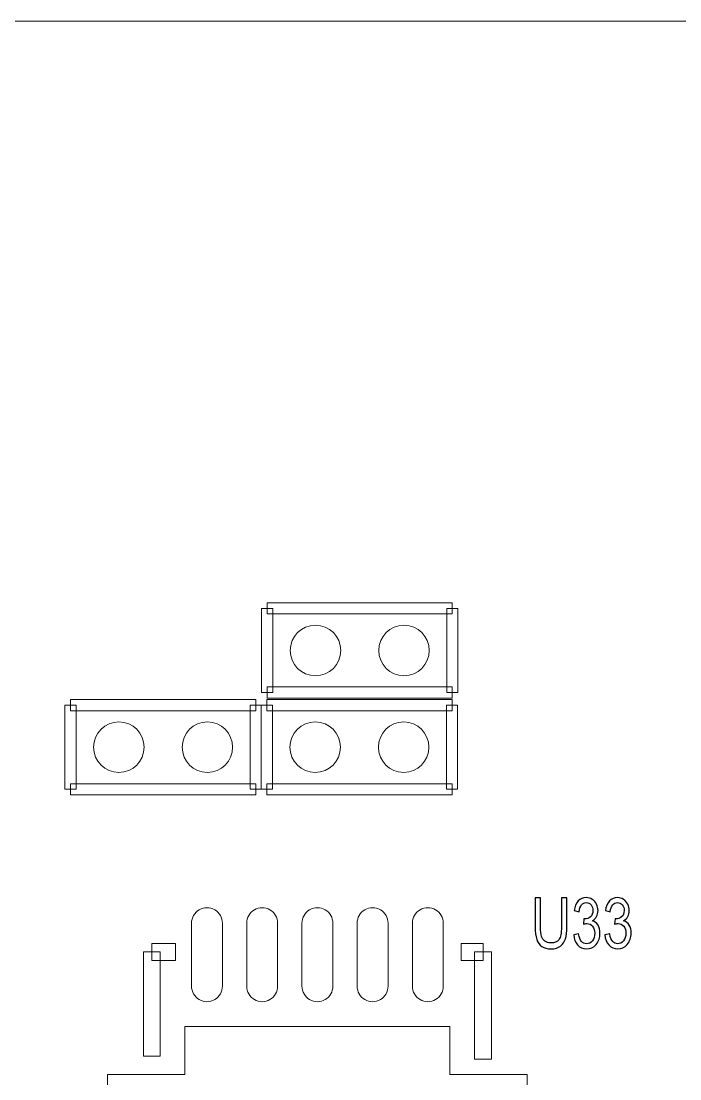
# Model space of a CAD drawing. Header units: millimetres. Extents: x -32 to 79, y -57 to 20.
# Drawn here: x 0.02 to 5.98, y -6.92 to 2.65 of the extents above; entities that cross this region are included whole.
import ezdxf

# ---------------------------------------------------------------- set-up
doc = ezdxf.new("R2010")
doc.units = ezdxf.units.MM
doc.header["$MEASUREMENT"] = 0
for name, color, linetype in [('BG_OUTLINE', 7, 'Continuous'), ('PG_SILKSCREEN_TOP', 7, 'Continuous'), ('PIN_TOP', 7, 'Continuous'), ('RD_SILKSCREEN_TOP', 7, 'Continuous')]:
    doc.layers.add(name, color=color, linetype=linetype)

msp = doc.modelspace()

# ---------------------------------------------------------------- linework, layer by layer
at = {"layer": 'BG_OUTLINE', "lineweight": 9}
msp.add_open_spline([(-31.5602, -57.3483), (-31.5602, -57.3483), (-31.5602, 2.6515), (-31.5602, 2.6515), (-31.5602, 2.6515), (-31.5602, 2.6515), (48.4395, 2.6515), (48.4395, 2.6515), (48.4395, 2.6515), (48.4395, 2.6515), (48.4395, -57.3483), (48.4395, -57.3483), (48.4395, -57.3483), (48.4395, -57.3483), (-31.5602, -57.3483), (-31.5602, -57.3483)], degree=3, knots=[0, 0, 0, 0, 0.25, 0.25, 0.25, 0.25, 0.5, 0.5, 0.5, 0.5, 0.75, 0.75, 0.75, 0.75, 1, 1, 1, 1], dxfattribs=at)
at = {"layer": 'PG_SILKSCREEN_TOP', "lineweight": 9}
for points in [[(2.2979, -3.4241), (2.2979, -3.4241), (2.1963, -3.4241), (2.1963, -3.4241), (2.1963, -3.4241), (2.1963, -3.4241), (2.1963, -2.6621), (2.1963, -2.6621), (2.1963, -2.6621), (2.1963, -2.6621), (2.2979, -2.6621), (2.2979, -2.6621), (2.2979, -2.6621), (2.2979, -2.6621), (2.2979, -3.4241), (2.2979, -3.4241)], [(2.2471, -2.7129), (2.2471, -2.7129), (2.2471, -2.6113), (2.2471, -2.6113), (2.2471, -2.6113), (2.2471, -2.6113), (3.9235, -2.6113), (3.9235, -2.6113), (3.9235, -2.6113), (3.9235, -2.6113), (3.9235, -2.7129), (3.9235, -2.7129), (3.9235, -2.7129), (3.9235, -2.7129), (2.2471, -2.7129), (2.2471, -2.7129)], [(3.8727, -2.6621), (3.8727, -2.6621), (3.9743, -2.6621), (3.9743, -2.6621), (3.9743, -2.6621), (3.9743, -2.6621), (3.9743, -3.4241), (3.9743, -3.4241), (3.9743, -3.4241), (3.9743, -3.4241), (3.8727, -3.4241), (3.8727, -3.4241), (3.8727, -3.4241), (3.8727, -3.4241), (3.8727, -2.6621), (3.8727, -2.6621)], [(3.9235, -3.3733), (3.9235, -3.3733), (3.9235, -3.4749), (3.9235, -3.4749), (3.9235, -3.4749), (3.9235, -3.4749), (2.2471, -3.4749), (2.2471, -3.4749), (2.2471, -3.4749), (2.2471, -3.4749), (2.2471, -3.3733), (2.2471, -3.3733), (2.2471, -3.3733), (2.2471, -3.3733), (3.9235, -3.3733), (3.9235, -3.3733)], [(0.5173, -4.2992), (0.5173, -4.2992), (0.4157, -4.2992), (0.4157, -4.2992), (0.4157, -4.2992), (0.4157, -4.2992), (0.4157, -3.5372), (0.4157, -3.5372), (0.4157, -3.5372), (0.4157, -3.5372), (0.5173, -3.5372), (0.5173, -3.5372), (0.5173, -3.5372), (0.5173, -3.5372), (0.5173, -4.2992), (0.5173, -4.2992)], [(0.4665, -3.588), (0.4665, -3.588), (0.4665, -3.4864), (0.4665, -3.4864), (0.4665, -3.4864), (0.4665, -3.4864), (2.1429, -3.4864), (2.1429, -3.4864), (2.1429, -3.4864), (2.1429, -3.4864), (2.1429, -3.588), (2.1429, -3.588), (2.1429, -3.588), (2.1429, -3.588), (0.4665, -3.588), (0.4665, -3.588)], [(2.0921, -3.5372), (2.0921, -3.5372), (2.1937, -3.5372), (2.1937, -3.5372), (2.1937, -3.5372), (2.1937, -3.5372), (2.1937, -4.2992), (2.1937, -4.2992), (2.1937, -4.2992), (2.1937, -4.2992), (2.0921, -4.2992), (2.0921, -4.2992), (2.0921, -4.2992), (2.0921, -4.2992), (2.0921, -3.5372), (2.0921, -3.5372)], [(2.2953, -4.2992), (2.2953, -4.2992), (2.1937, -4.2992), (2.1937, -4.2992), (2.1937, -4.2992), (2.1937, -4.2992), (2.1937, -3.5372), (2.1937, -3.5372), (2.1937, -3.5372), (2.1937, -3.5372), (2.2953, -3.5372), (2.2953, -3.5372), (2.2953, -3.5372), (2.2953, -3.5372), (2.2953, -4.2992), (2.2953, -4.2992)], [(2.2445, -3.588), (2.2445, -3.588), (2.2445, -3.4864), (2.2445, -3.4864), (2.2445, -3.4864), (2.2445, -3.4864), (3.9209, -3.4864), (3.9209, -3.4864), (3.9209, -3.4864), (3.9209, -3.4864), (3.9209, -3.588), (3.9209, -3.588), (3.9209, -3.588), (3.9209, -3.588), (2.2445, -3.588), (2.2445, -3.588)], [(3.8701, -3.5372), (3.8701, -3.5372), (3.9717, -3.5372), (3.9717, -3.5372), (3.9717, -3.5372), (3.9717, -3.5372), (3.9717, -4.2992), (3.9717, -4.2992), (3.9717, -4.2992), (3.9717, -4.2992), (3.8701, -4.2992), (3.8701, -4.2992), (3.8701, -4.2992), (3.8701, -4.2992), (3.8701, -3.5372), (3.8701, -3.5372)], [(2.1429, -4.2484), (2.1429, -4.2484), (2.1429, -4.35), (2.1429, -4.35), (2.1429, -4.35), (2.1429, -4.35), (0.4665, -4.35), (0.4665, -4.35), (0.4665, -4.35), (0.4665, -4.35), (0.4665, -4.2484), (0.4665, -4.2484), (0.4665, -4.2484), (0.4665, -4.2484), (2.1429, -4.2484), (2.1429, -4.2484)], [(3.9209, -4.2484), (3.9209, -4.2484), (3.9209, -4.35), (3.9209, -4.35), (3.9209, -4.35), (3.9209, -4.35), (2.2445, -4.35), (2.2445, -4.35), (2.2445, -4.35), (2.2445, -4.35), (2.2445, -4.2484), (2.2445, -4.2484), (2.2445, -4.2484), (2.2445, -4.2484), (3.9209, -4.2484), (3.9209, -4.2484)], [(1.4173, -5.6946), (1.4173, -5.6946), (1.4173, -5.847), (1.4173, -5.847), (1.4173, -5.847), (1.4173, -5.847), (1.2016, -5.847), (1.2016, -5.847), (1.2016, -5.847), (1.2016, -5.847), (1.2016, -5.6946), (1.2016, -5.6946), (1.2016, -5.6946), (1.2016, -5.6946), (1.4173, -5.6946), (1.4173, -5.6946)], [(4.2019, -5.6946), (4.2019, -5.6946), (4.2019, -5.847), (4.2019, -5.847), (4.2019, -5.847), (4.2019, -5.847), (4.003, -5.847), (4.003, -5.847), (4.003, -5.847), (4.003, -5.847), (4.003, -5.6946), (4.003, -5.6946), (4.003, -5.6946), (4.003, -5.6946), (4.2019, -5.6946), (4.2019, -5.6946)], [(1.1254, -5.7708), (1.1254, -5.7708), (1.2778, -5.7708), (1.2778, -5.7708), (1.2778, -5.7708), (1.2778, -5.7708), (1.2778, -6.7147), (1.2778, -6.7147), (1.2778, -6.7147), (1.2778, -6.7147), (1.1254, -6.7147), (1.1254, -6.7147), (1.1254, -6.7147), (1.1254, -6.7147), (1.1254, -5.7708), (1.1254, -5.7708)], [(4.2781, -6.7403), (4.2781, -6.7403), (4.1257, -6.7403), (4.1257, -6.7403), (4.1257, -6.7403), (4.1257, -6.7403), (4.1257, -5.7708), (4.1257, -5.7708), (4.1257, -5.7708), (4.1257, -5.7708), (4.2781, -5.7708), (4.2781, -5.7708), (4.2781, -5.7708), (4.2781, -5.7708), (4.2781, -6.7403), (4.2781, -6.7403)]]:
    msp.add_open_spline(points, degree=3, knots=[0, 0, 0, 0, 0.25, 0.25, 0.25, 0.25, 0.5, 0.5, 0.5, 0.5, 0.75, 0.75, 0.75, 0.75, 1, 1, 1, 1], dxfattribs=at)
at = {"layer": 'PIN_TOP', "lineweight": 9}
for points, knots in [([(2.9131, -3.0431), (2.9131, -2.9169), (2.8107, -2.8145), (2.6845, -2.8145), (2.6845, -2.8145), (2.5582, -2.8145), (2.4559, -2.9169), (2.4559, -3.0431), (2.4559, -3.0431), (2.4559, -3.1694), (2.5582, -3.2717), (2.6845, -3.2717), (2.6845, -3.2717), (2.8107, -3.2717), (2.9131, -3.1694), (2.9131, -3.0431)], [0, 0, 0, 0, 0.25, 0.25, 0.25, 0.25, 0.5, 0.5, 0.5, 0.5, 0.75, 0.75, 0.75, 0.75, 1, 1, 1, 1]), ([(3.7147, -3.0431), (3.7147, -2.9169), (3.6124, -2.8145), (3.4861, -2.8145), (3.4861, -2.8145), (3.3598, -2.8145), (3.2575, -2.9169), (3.2575, -3.0431), (3.2575, -3.0431), (3.2575, -3.1694), (3.3598, -3.2717), (3.4861, -3.2717), (3.4861, -3.2717), (3.6124, -3.2717), (3.7147, -3.1694), (3.7147, -3.0431)], [0, 0, 0, 0, 0.25, 0.25, 0.25, 0.25, 0.5, 0.5, 0.5, 0.5, 0.75, 0.75, 0.75, 0.75, 1, 1, 1, 1]), ([(1.1325, -3.9182), (1.1325, -3.7919), (1.0302, -3.6896), (0.9039, -3.6896), (0.9039, -3.6896), (0.7777, -3.6896), (0.6753, -3.7919), (0.6753, -3.9182), (0.6753, -3.9182), (0.6753, -4.0444), (0.7777, -4.1468), (0.9039, -4.1468), (0.9039, -4.1468), (1.0302, -4.1468), (1.1325, -4.0444), (1.1325, -3.9182)], [0, 0, 0, 0, 0.25, 0.25, 0.25, 0.25, 0.5, 0.5, 0.5, 0.5, 0.75, 0.75, 0.75, 0.75, 1, 1, 1, 1]), ([(1.9342, -3.9182), (1.9342, -3.7919), (1.8318, -3.6896), (1.7056, -3.6896), (1.7056, -3.6896), (1.5793, -3.6896), (1.477, -3.7919), (1.477, -3.9182), (1.477, -3.9182), (1.477, -4.0444), (1.5793, -4.1468), (1.7056, -4.1468), (1.7056, -4.1468), (1.8318, -4.1468), (1.9342, -4.0444), (1.9342, -3.9182)], [0, 0, 0, 0, 0.25, 0.25, 0.25, 0.25, 0.5, 0.5, 0.5, 0.5, 0.75, 0.75, 0.75, 0.75, 1, 1, 1, 1]), ([(2.9105, -3.9182), (2.9105, -3.7919), (2.8082, -3.6896), (2.6819, -3.6896), (2.6819, -3.6896), (2.5557, -3.6896), (2.4533, -3.7919), (2.4533, -3.9182), (2.4533, -3.9182), (2.4533, -4.0444), (2.5557, -4.1468), (2.6819, -4.1468), (2.6819, -4.1468), (2.8082, -4.1468), (2.9105, -4.0444), (2.9105, -3.9182)], [0, 0, 0, 0, 0.25, 0.25, 0.25, 0.25, 0.5, 0.5, 0.5, 0.5, 0.75, 0.75, 0.75, 0.75, 1, 1, 1, 1]), ([(3.7122, -3.9182), (3.7122, -3.7919), (3.6098, -3.6896), (3.4836, -3.6896), (3.4836, -3.6896), (3.3573, -3.6896), (3.255, -3.7919), (3.255, -3.9182), (3.255, -3.9182), (3.255, -4.0444), (3.3573, -4.1468), (3.4836, -4.1468), (3.4836, -4.1468), (3.6098, -4.1468), (3.7122, -4.0444), (3.7122, -3.9182)], [0, 0, 0, 0, 0.25, 0.25, 0.25, 0.25, 0.5, 0.5, 0.5, 0.5, 0.75, 0.75, 0.75, 0.75, 1, 1, 1, 1]), ([(1.8418, -5.511), (1.8418, -5.511), (1.8418, -6.081), (1.8418, -6.081), (1.8418, -6.081), (1.8418, -6.131), (1.8151, -6.1773), (1.7718, -6.2023), (1.7718, -6.2023), (1.7284, -6.2273), (1.6751, -6.2273), (1.6317, -6.2023), (1.6317, -6.2023), (1.5884, -6.1773), (1.5617, -6.131), (1.5617, -6.081), (1.5617, -6.081), (1.5617, -6.081), (1.5617, -5.511), (1.5617, -5.511), (1.5617, -5.511), (1.5617, -5.4609), (1.5884, -5.4147), (1.6317, -5.3897), (1.6317, -5.3897), (1.6751, -5.3647), (1.7284, -5.3647), (1.7718, -5.3897), (1.7718, -5.3897), (1.8151, -5.4147), (1.8418, -5.4609), (1.8418, -5.511)], [0, 0, 0, 0, 0.125, 0.125, 0.125, 0.125, 0.25, 0.25, 0.25, 0.25, 0.375, 0.375, 0.375, 0.375, 0.5, 0.5, 0.5, 0.5, 0.625, 0.625, 0.625, 0.625, 0.75, 0.75, 0.75, 0.75, 0.875, 0.875, 0.875, 0.875, 1, 1, 1, 1]), ([(2.3417, -5.511), (2.3417, -5.511), (2.3417, -6.081), (2.3417, -6.081), (2.3417, -6.081), (2.3417, -6.131), (2.315, -6.1773), (2.2717, -6.2023), (2.2717, -6.2023), (2.2283, -6.2273), (2.1749, -6.2273), (2.1316, -6.2023), (2.1316, -6.2023), (2.0882, -6.1773), (2.0615, -6.131), (2.0615, -6.081), (2.0615, -6.081), (2.0615, -6.081), (2.0615, -5.511), (2.0615, -5.511), (2.0615, -5.511), (2.0615, -5.4609), (2.0882, -5.4147), (2.1316, -5.3897), (2.1316, -5.3897), (2.1749, -5.3647), (2.2283, -5.3647), (2.2717, -5.3897), (2.2717, -5.3897), (2.315, -5.4147), (2.3417, -5.4609), (2.3417, -5.511)], [0, 0, 0, 0, 0.125, 0.125, 0.125, 0.125, 0.25, 0.25, 0.25, 0.25, 0.375, 0.375, 0.375, 0.375, 0.5, 0.5, 0.5, 0.5, 0.625, 0.625, 0.625, 0.625, 0.75, 0.75, 0.75, 0.75, 0.875, 0.875, 0.875, 0.875, 1, 1, 1, 1]), ([(2.8418, -5.511), (2.8418, -5.511), (2.8418, -6.081), (2.8418, -6.081), (2.8418, -6.081), (2.8418, -6.131), (2.8151, -6.1773), (2.7718, -6.2023), (2.7718, -6.2023), (2.7284, -6.2273), (2.675, -6.2273), (2.6317, -6.2023), (2.6317, -6.2023), (2.5884, -6.1773), (2.5617, -6.131), (2.5617, -6.081), (2.5617, -6.081), (2.5617, -6.081), (2.5617, -5.511), (2.5617, -5.511), (2.5617, -5.511), (2.5617, -5.4609), (2.5884, -5.4147), (2.6317, -5.3897), (2.6317, -5.3897), (2.675, -5.3647), (2.7284, -5.3647), (2.7718, -5.3897), (2.7718, -5.3897), (2.8151, -5.4147), (2.8418, -5.4609), (2.8418, -5.511)], [0, 0, 0, 0, 0.125, 0.125, 0.125, 0.125, 0.25, 0.25, 0.25, 0.25, 0.375, 0.375, 0.375, 0.375, 0.5, 0.5, 0.5, 0.5, 0.625, 0.625, 0.625, 0.625, 0.75, 0.75, 0.75, 0.75, 0.875, 0.875, 0.875, 0.875, 1, 1, 1, 1]), ([(3.342, -5.511), (3.342, -5.511), (3.342, -6.081), (3.342, -6.081), (3.342, -6.081), (3.342, -6.131), (3.3153, -6.1773), (3.2719, -6.2023), (3.2719, -6.2023), (3.2286, -6.2273), (3.1752, -6.2273), (3.1318, -6.2023), (3.1318, -6.2023), (3.0885, -6.1773), (3.0618, -6.131), (3.0618, -6.081), (3.0618, -6.081), (3.0618, -6.081), (3.0618, -5.511), (3.0618, -5.511), (3.0618, -5.511), (3.0618, -5.4609), (3.0885, -5.4147), (3.1318, -5.3897), (3.1318, -5.3897), (3.1752, -5.3647), (3.2286, -5.3647), (3.2719, -5.3897), (3.2719, -5.3897), (3.3153, -5.4147), (3.342, -5.4609), (3.342, -5.511)], [0, 0, 0, 0, 0.125, 0.125, 0.125, 0.125, 0.25, 0.25, 0.25, 0.25, 0.375, 0.375, 0.375, 0.375, 0.5, 0.5, 0.5, 0.5, 0.625, 0.625, 0.625, 0.625, 0.75, 0.75, 0.75, 0.75, 0.875, 0.875, 0.875, 0.875, 1, 1, 1, 1]), ([(3.8418, -5.511), (3.8418, -5.511), (3.8418, -6.081), (3.8418, -6.081), (3.8418, -6.081), (3.8418, -6.131), (3.8151, -6.1773), (3.7718, -6.2023), (3.7718, -6.2023), (3.7284, -6.2273), (3.675, -6.2273), (3.6317, -6.2023), (3.6317, -6.2023), (3.5884, -6.1773), (3.5617, -6.131), (3.5617, -6.081), (3.5617, -6.081), (3.5617, -6.081), (3.5617, -5.511), (3.5617, -5.511), (3.5617, -5.511), (3.5617, -5.4609), (3.5884, -5.4147), (3.6317, -5.3897), (3.6317, -5.3897), (3.675, -5.3647), (3.7284, -5.3647), (3.7718, -5.3897), (3.7718, -5.3897), (3.8151, -5.4147), (3.8418, -5.4609), (3.8418, -5.511)], [0, 0, 0, 0, 0.125, 0.125, 0.125, 0.125, 0.25, 0.25, 0.25, 0.25, 0.375, 0.375, 0.375, 0.375, 0.5, 0.5, 0.5, 0.5, 0.625, 0.625, 0.625, 0.625, 0.75, 0.75, 0.75, 0.75, 0.875, 0.875, 0.875, 0.875, 1, 1, 1, 1]), ([(1.5019, -6.446), (1.5019, -6.446), (1.5019, -6.8811), (1.5019, -6.8811), (1.5019, -6.8811), (1.5019, -6.8811), (0.8018, -6.8811), (0.8018, -6.8811), (0.8018, -6.8811), (0.8018, -6.8811), (0.8018, -7.161), (0.8018, -7.161), (0.8018, -7.161), (0.8018, -7.161), (1.5019, -7.161), (1.5019, -7.161), (1.5019, -7.161), (1.5019, -7.161), (1.5019, -7.3809), (1.5019, -7.3809), (1.5019, -7.3809), (1.5019, -7.3809), (0.8018, -7.3809), (0.8018, -7.3809), (0.8018, -7.3809), (0.8018, -7.3809), (0.8018, -7.6608), (0.8018, -7.6608), (0.8018, -7.6608), (0.8018, -7.6608), (1.5019, -7.6608), (1.5019, -7.6608), (1.5019, -7.6608), (1.5019, -7.6608), (1.5019, -8.0959), (1.5019, -8.0959), (1.5019, -8.0959), (1.5019, -8.0959), (3.9016, -8.0959), (3.9016, -8.0959), (3.9016, -8.0959), (3.9016, -8.0959), (3.9016, -7.6608), (3.9016, -7.6608), (3.9016, -7.6608), (3.9016, -7.6608), (4.6017, -7.6608), (4.6017, -7.6608), (4.6017, -7.6608), (4.6017, -7.6608), (4.6017, -7.3809), (4.6017, -7.3809), (4.6017, -7.3809), (4.6017, -7.3809), (3.9016, -7.3809), (3.9016, -7.3809), (3.9016, -7.3809), (3.9016, -7.3809), (3.9016, -7.161), (3.9016, -7.161), (3.9016, -7.161), (3.9016, -7.161), (4.6017, -7.161), (4.6017, -7.161), (4.6017, -7.161), (4.6017, -7.161), (4.6017, -6.8811), (4.6017, -6.8811), (4.6017, -6.8811), (4.6017, -6.8811), (3.9016, -6.8811), (3.9016, -6.8811), (3.9016, -6.8811), (3.9016, -6.8811), (3.9016, -6.446), (3.9016, -6.446), (3.9016, -6.446), (3.9016, -6.446), (1.5019, -6.446), (1.5019, -6.446)], [0, 0, 0, 0, 0.05, 0.05, 0.05, 0.05, 0.1, 0.1, 0.1, 0.1, 0.15, 0.15, 0.15, 0.15, 0.2, 0.2, 0.2, 0.2, 0.25, 0.25, 0.25, 0.25, 0.3, 0.3, 0.3, 0.3, 0.35, 0.35, 0.35, 0.35, 0.4, 0.4, 0.4, 0.4, 0.45, 0.45, 0.45, 0.45, 0.5, 0.5, 0.5, 0.5, 0.55, 0.55, 0.55, 0.55, 0.6, 0.6, 0.6, 0.6, 0.65, 0.65, 0.65, 0.65, 0.7, 0.7, 0.7, 0.7, 0.75, 0.75, 0.75, 0.75, 0.8, 0.8, 0.8, 0.8, 0.85, 0.85, 0.85, 0.85, 0.9, 0.9, 0.9, 0.9, 0.95, 0.95, 0.95, 0.95, 1, 1, 1, 1])]:
    msp.add_open_spline(points, degree=3, knots=knots, dxfattribs=at)
at = {"layer": 'RD_SILKSCREEN_TOP', "color": 8}
for points, knots in [([(4.9125, -5.2809), (4.9125, -5.2809), (4.9607, -5.2809), (4.9607, -5.2809), (4.9607, -5.2809), (4.9607, -5.2809), (4.9607, -5.5436), (4.9607, -5.5436), (4.9607, -5.5436), (4.9607, -5.5892), (4.9565, -5.6255), (4.9482, -5.6524), (4.9482, -5.6524), (4.9399, -5.6793), (4.925, -5.7011), (4.9034, -5.7179), (4.9034, -5.7179), (4.8818, -5.7349), (4.8536, -5.7432), (4.8185, -5.7432), (4.8185, -5.7432), (4.7845, -5.7432), (4.7565, -5.7359), (4.7349, -5.7212), (4.7349, -5.7212), (4.7133, -5.7066), (4.6977, -5.6853), (4.6885, -5.6575), (4.6885, -5.6575), (4.6793, -5.6297), (4.6747, -5.5918), (4.6747, -5.5436), (4.6747, -5.5436), (4.6747, -5.5436), (4.6747, -5.2809), (4.6747, -5.2809), (4.6747, -5.2809), (4.6747, -5.2809), (4.7228, -5.2809), (4.7228, -5.2809), (4.7228, -5.2809), (4.7228, -5.2809), (4.7228, -5.5433), (4.7228, -5.5433), (4.7228, -5.5433), (4.7228, -5.5828), (4.7257, -5.6119), (4.7316, -5.6305), (4.7316, -5.6305), (4.7374, -5.6492), (4.7476, -5.6636), (4.7618, -5.6738), (4.7618, -5.6738), (4.7761, -5.684), (4.7936, -5.689), (4.8143, -5.689), (4.8143, -5.689), (4.8497, -5.689), (4.8749, -5.679), (4.89, -5.6589), (4.89, -5.6589), (4.9049, -5.6389), (4.9125, -5.6004), (4.9125, -5.5433), (4.9125, -5.5433), (4.9125, -5.5433), (4.9125, -5.2809), (4.9125, -5.2809)], [0, 0, 0, 0, 0.058824, 0.058824, 0.058824, 0.058824, 0.117647, 0.117647, 0.117647, 0.117647, 0.176471, 0.176471, 0.176471, 0.176471, 0.235294, 0.235294, 0.235294, 0.235294, 0.294118, 0.294118, 0.294118, 0.294118, 0.352941, 0.352941, 0.352941, 0.352941, 0.411765, 0.411765, 0.411765, 0.411765, 0.470588, 0.470588, 0.470588, 0.470588, 0.529412, 0.529412, 0.529412, 0.529412, 0.588235, 0.588235, 0.588235, 0.588235, 0.647059, 0.647059, 0.647059, 0.647059, 0.705882, 0.705882, 0.705882, 0.705882, 0.764706, 0.764706, 0.764706, 0.764706, 0.823529, 0.823529, 0.823529, 0.823529, 0.882353, 0.882353, 0.882353, 0.882353, 0.941176, 0.941176, 0.941176, 0.941176, 1, 1, 1, 1]), ([(5.023, -5.6155), (5.023, -5.6155), (5.0675, -5.6081), (5.0675, -5.6081), (5.0675, -5.6081), (5.0727, -5.6397), (5.0814, -5.6625), (5.0937, -5.6764), (5.0937, -5.6764), (5.1061, -5.6904), (5.121, -5.6974), (5.1387, -5.6974), (5.1387, -5.6974), (5.1598, -5.6974), (5.1775, -5.6883), (5.192, -5.6701), (5.192, -5.6701), (5.2064, -5.6519), (5.2137, -5.6293), (5.2137, -5.6025), (5.2137, -5.6025), (5.2137, -5.5769), (5.207, -5.5557), (5.1936, -5.5391), (5.1936, -5.5391), (5.1802, -5.5225), (5.1631, -5.5141), (5.1425, -5.5141), (5.1425, -5.5141), (5.134, -5.5141), (5.1235, -5.5162), (5.111, -5.5203), (5.111, -5.5203), (5.111, -5.5203), (5.116, -5.4713), (5.116, -5.4713), (5.116, -5.4713), (5.119, -5.4718), (5.1213, -5.472), (5.1232, -5.472), (5.1232, -5.472), (5.1422, -5.472), (5.1593, -5.4657), (5.1745, -5.4533), (5.1745, -5.4533), (5.1898, -5.441), (5.1974, -5.4218), (5.1974, -5.396), (5.1974, -5.396), (5.1974, -5.3756), (5.1918, -5.3585), (5.1806, -5.3452), (5.1806, -5.3452), (5.1696, -5.3317), (5.1553, -5.325), (5.1378, -5.325), (5.1378, -5.325), (5.1204, -5.325), (5.1059, -5.3319), (5.0944, -5.3454), (5.0944, -5.3454), (5.0828, -5.3591), (5.0754, -5.3796), (5.0721, -5.4069), (5.0721, -5.4069), (5.0721, -5.4069), (5.0274, -5.3969), (5.0274, -5.3969), (5.0274, -5.3969), (5.0329, -5.3595), (5.0453, -5.3305), (5.0646, -5.3099), (5.0646, -5.3099), (5.084, -5.2894), (5.108, -5.279), (5.1368, -5.279), (5.1368, -5.279), (5.1566, -5.279), (5.1749, -5.2844), (5.1916, -5.295), (5.1916, -5.295), (5.2082, -5.3057), (5.221, -5.3202), (5.2299, -5.3386), (5.2299, -5.3386), (5.2387, -5.357), (5.2432, -5.3765), (5.2432, -5.3973), (5.2432, -5.3973), (5.2432, -5.4168), (5.239, -5.4347), (5.2306, -5.4509), (5.2306, -5.4509), (5.2221, -5.467), (5.2096, -5.4798), (5.1931, -5.4893), (5.1931, -5.4893), (5.2146, -5.4955), (5.2313, -5.5084), (5.2432, -5.528), (5.2432, -5.528), (5.2551, -5.5474), (5.261, -5.5719), (5.261, -5.6012), (5.261, -5.6012), (5.261, -5.6409), (5.2495, -5.6745), (5.2263, -5.7022), (5.2263, -5.7022), (5.2032, -5.7298), (5.1739, -5.7435), (5.1385, -5.7435), (5.1385, -5.7435), (5.1066, -5.7435), (5.0801, -5.7317), (5.059, -5.7079), (5.059, -5.7079), (5.0379, -5.6842), (5.0259, -5.6534), (5.023, -5.6155)], [0, 0, 0, 0, 0.033333, 0.033333, 0.033333, 0.033333, 0.066667, 0.066667, 0.066667, 0.066667, 0.1, 0.1, 0.1, 0.1, 0.133333, 0.133333, 0.133333, 0.133333, 0.166667, 0.166667, 0.166667, 0.166667, 0.2, 0.2, 0.2, 0.2, 0.233333, 0.233333, 0.233333, 0.233333, 0.266667, 0.266667, 0.266667, 0.266667, 0.3, 0.3, 0.3, 0.3, 0.333333, 0.333333, 0.333333, 0.333333, 0.366667, 0.366667, 0.366667, 0.366667, 0.4, 0.4, 0.4, 0.4, 0.433333, 0.433333, 0.433333, 0.433333, 0.466667, 0.466667, 0.466667, 0.466667, 0.5, 0.5, 0.5, 0.5, 0.533333, 0.533333, 0.533333, 0.533333, 0.566667, 0.566667, 0.566667, 0.566667, 0.6, 0.6, 0.6, 0.6, 0.633333, 0.633333, 0.633333, 0.633333, 0.666667, 0.666667, 0.666667, 0.666667, 0.7, 0.7, 0.7, 0.7, 0.733333, 0.733333, 0.733333, 0.733333, 0.766667, 0.766667, 0.766667, 0.766667, 0.8, 0.8, 0.8, 0.8, 0.833333, 0.833333, 0.833333, 0.833333, 0.866667, 0.866667, 0.866667, 0.866667, 0.9, 0.9, 0.9, 0.9, 0.933333, 0.933333, 0.933333, 0.933333, 0.966667, 0.966667, 0.966667, 0.966667, 1, 1, 1, 1]), ([(5.3055, -5.6155), (5.3055, -5.6155), (5.35, -5.6081), (5.35, -5.6081), (5.35, -5.6081), (5.3552, -5.6397), (5.3639, -5.6625), (5.3762, -5.6764), (5.3762, -5.6764), (5.3886, -5.6904), (5.4035, -5.6974), (5.4212, -5.6974), (5.4212, -5.6974), (5.4423, -5.6974), (5.46, -5.6883), (5.4745, -5.6701), (5.4745, -5.6701), (5.4889, -5.6519), (5.4962, -5.6293), (5.4962, -5.6025), (5.4962, -5.6025), (5.4962, -5.5769), (5.4895, -5.5557), (5.4761, -5.5391), (5.4761, -5.5391), (5.4627, -5.5225), (5.4456, -5.5141), (5.425, -5.5141), (5.425, -5.5141), (5.4165, -5.5141), (5.406, -5.5162), (5.3935, -5.5203), (5.3935, -5.5203), (5.3935, -5.5203), (5.3985, -5.4713), (5.3985, -5.4713), (5.3985, -5.4713), (5.4015, -5.4718), (5.4038, -5.472), (5.4057, -5.472), (5.4057, -5.472), (5.4247, -5.472), (5.4418, -5.4657), (5.457, -5.4533), (5.457, -5.4533), (5.4723, -5.441), (5.4799, -5.4218), (5.4799, -5.396), (5.4799, -5.396), (5.4799, -5.3756), (5.4743, -5.3585), (5.4631, -5.3452), (5.4631, -5.3452), (5.4521, -5.3317), (5.4378, -5.325), (5.4203, -5.325), (5.4203, -5.325), (5.4029, -5.325), (5.3884, -5.3319), (5.3769, -5.3454), (5.3769, -5.3454), (5.3653, -5.3591), (5.3579, -5.3796), (5.3546, -5.4069), (5.3546, -5.4069), (5.3546, -5.4069), (5.3099, -5.3969), (5.3099, -5.3969), (5.3099, -5.3969), (5.3154, -5.3595), (5.3278, -5.3305), (5.3471, -5.3099), (5.3471, -5.3099), (5.3665, -5.2894), (5.3905, -5.279), (5.4193, -5.279), (5.4193, -5.279), (5.4391, -5.279), (5.4574, -5.2844), (5.4741, -5.295), (5.4741, -5.295), (5.4907, -5.3057), (5.5035, -5.3202), (5.5124, -5.3386), (5.5124, -5.3386), (5.5212, -5.357), (5.5257, -5.3765), (5.5257, -5.3973), (5.5257, -5.3973), (5.5257, -5.4168), (5.5215, -5.4347), (5.5131, -5.4509), (5.5131, -5.4509), (5.5046, -5.467), (5.4921, -5.4798), (5.4756, -5.4893), (5.4756, -5.4893), (5.4971, -5.4955), (5.5138, -5.5084), (5.5257, -5.528), (5.5257, -5.528), (5.5376, -5.5474), (5.5435, -5.5719), (5.5435, -5.6012), (5.5435, -5.6012), (5.5435, -5.6409), (5.532, -5.6745), (5.5088, -5.7022), (5.5088, -5.7022), (5.4857, -5.7298), (5.4564, -5.7435), (5.421, -5.7435), (5.421, -5.7435), (5.3891, -5.7435), (5.3626, -5.7317), (5.3415, -5.7079), (5.3415, -5.7079), (5.3204, -5.6842), (5.3084, -5.6534), (5.3055, -5.6155)], [0, 0, 0, 0, 0.033333, 0.033333, 0.033333, 0.033333, 0.066667, 0.066667, 0.066667, 0.066667, 0.1, 0.1, 0.1, 0.1, 0.133333, 0.133333, 0.133333, 0.133333, 0.166667, 0.166667, 0.166667, 0.166667, 0.2, 0.2, 0.2, 0.2, 0.233333, 0.233333, 0.233333, 0.233333, 0.266667, 0.266667, 0.266667, 0.266667, 0.3, 0.3, 0.3, 0.3, 0.333333, 0.333333, 0.333333, 0.333333, 0.366667, 0.366667, 0.366667, 0.366667, 0.4, 0.4, 0.4, 0.4, 0.433333, 0.433333, 0.433333, 0.433333, 0.466667, 0.466667, 0.466667, 0.466667, 0.5, 0.5, 0.5, 0.5, 0.533333, 0.533333, 0.533333, 0.533333, 0.566667, 0.566667, 0.566667, 0.566667, 0.6, 0.6, 0.6, 0.6, 0.633333, 0.633333, 0.633333, 0.633333, 0.666667, 0.666667, 0.666667, 0.666667, 0.7, 0.7, 0.7, 0.7, 0.733333, 0.733333, 0.733333, 0.733333, 0.766667, 0.766667, 0.766667, 0.766667, 0.8, 0.8, 0.8, 0.8, 0.833333, 0.833333, 0.833333, 0.833333, 0.866667, 0.866667, 0.866667, 0.866667, 0.9, 0.9, 0.9, 0.9, 0.933333, 0.933333, 0.933333, 0.933333, 0.966667, 0.966667, 0.966667, 0.966667, 1, 1, 1, 1])]:
    msp.add_open_spline(points, degree=3, knots=knots, dxfattribs=at)

doc.saveas('drawing.dxf')
